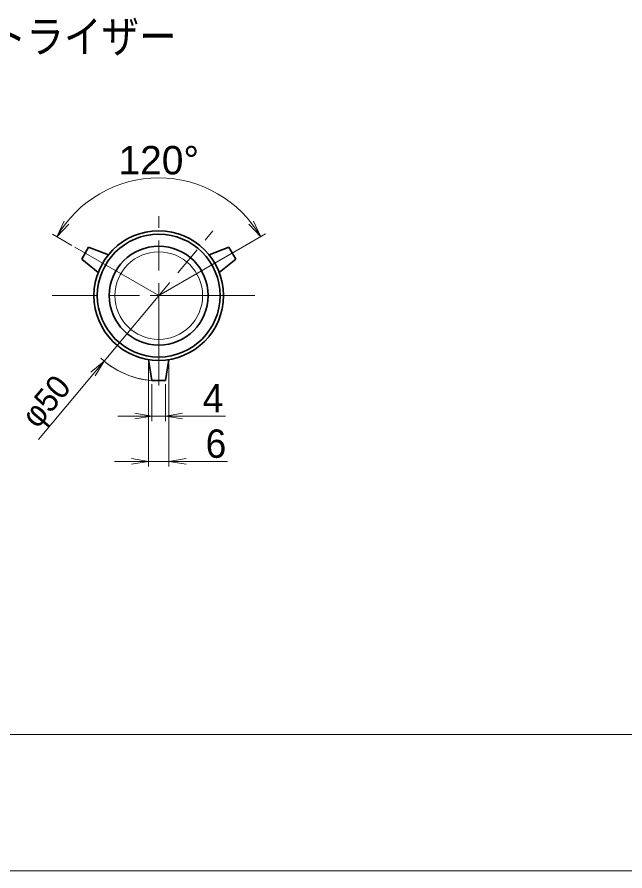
# Model space of a CAD drawing. Units: millimetres at full size, sheet at 1:2.5. Extents: x 2190 to 3870, y 1084 to 2286.
# Drawn here: x 2917.6 to 3095.8, y 1098.5 to 1348.8 of the extents above; entities that cross this region are included whole.
import ezdxf
from ezdxf.enums import TextEntityAlignment as Align

# ---------------------------------------------------------------- set-up
doc = ezdxf.new("R2010")
doc.units = ezdxf.units.MM
doc.header["$LTSCALE"] = 2.5
doc.linetypes.add('CHAIN', pattern=[18.5, 12, -1.5, 3.5, -1.5])
for name, color, linetype, lineweight in [('1外形線', 7, 'Continuous', 35), ('2細い実線', 3, 'Continuous', 20), ('4中心線', 1, 'CHAIN', 15), ('6寸法線', 4, 'Continuous', 13), ('7 枠・タイトル', 7, 'Continuous', 13), ('DEFPOINTS_7', 7, 'Continuous', 13)]:
    doc.layers.add(name, color=color, linetype=linetype, lineweight=lineweight)
doc.layers.add('9文字', color=7, linetype='Continuous')
doc.styles.add('ＭＳ Ｐゴシック', font='')
doc.styles.get('ＭＳ Ｐゴシック').set_extended_font_data('MS PGothic')

# ---------------------------------------------------------------- blocks, each defined once
blk = doc.blocks.new('open_arrow')
at = {"color": 0, "linetype": 'Continuous', "lineweight": -2}
blk.add_lwpolyline([(7.5, 1.25), (0, 0), (7.5, -1.25)], dxfattribs=at)

msp = doc.modelspace()

# ---------------------------------------------------------------- linework, layer by layer
at = {"layer": '1外形線'}
for p, q in [((2938.53, 1281.355), (2936.53, 1277.891)), ((2944.363, 1279.142), (2938.53, 1281.355)), ((2973.859, 1279.142), (2979.693, 1281.355)), ((2979.693, 1281.355), (2981.693, 1277.891)), ((2941.363, 1273.946), (2936.53, 1277.891)), ((2976.859, 1273.946), (2981.693, 1277.891)), ((2956.111, 1248.402), (2957.111, 1242.244)), ((2962.111, 1248.402), (2961.111, 1242.244)), ((2961.111, 1242.244), (2957.111, 1242.244))]:
    msp.add_line(p, q, dxfattribs=at)
for radius in [19, 18, 14.5]:
    msp.add_circle((2959.111, 1267.163), radius, dxfattribs=at)
at = {"layer": '2細い実線'}
msp.add_circle((2959.111, 1267.163), 12.85, dxfattribs=at)
at = {"layer": '4中心線'}
for p, q in [((2959.111, 1240.82), (2959.111, 1290.439)), ((2943.076, 1247.984), (2974.994, 1286.16)), ((2934.53, 1281.355), (2959.111, 1267.163)), ((2983.693, 1281.355), (2959.111, 1267.163)), ((2987.259, 1267.163), (2927.844, 1267.163))]:
    msp.add_line(p, q, dxfattribs=at)
at = {"layer": '6寸法線'}
for p, q in [((2933.664, 1281.855), (2927.926, 1285.168)), ((2990.413, 1285.236), (2983.693, 1281.355)), ((2959.111, 1264.663), (2959.111, 1269.663)), ((2956.611, 1267.163), (2961.611, 1267.163)), ((2959.021, 1267.163), (2959.201, 1267.163)), ((2959.111, 1267.073), (2959.111, 1267.253)), ((2939.229, 1244.682), (2943.076, 1247.984)), ((2943.076, 1247.984), (2939.869, 1244.148)), ((2940.508, 1243.613), (2943.076, 1247.984)), ((2956.111, 1247.402), (2956.111, 1217.064)), ((2962.111, 1247.402), (2962.111, 1217.064)), ((2923.873, 1225.016), (2939.869, 1244.148)), ((2957.111, 1241.244), (2957.111, 1230.363)), ((2961.111, 1241.244), (2961.111, 1230.363)), ((2978.665, 1231.863), (2947.111, 1231.863)), ((2979.271, 1218.564), (2946.111, 1218.564))]:
    msp.add_line(p, q, dxfattribs=at)
for radius, start, end in [(34.509, 30, 150), (25, 227.23738, 263.97904), (25, 230.10217, 274.58857)]:
    msp.add_arc((2959.111, 1267.163), radius, start, end, dxfattribs=at)
at = {"layer": '7 枠・タイトル'}
msp.add_line((2230.031, 1138.478), (3830.031, 1138.478), dxfattribs=at)
at = {"layer": 'DEFPOINTS_7'}
msp.add_line((2190.031, 1098.478), (3870.031, 1098.478), dxfattribs=at)

# ---------------------------------------------------------------- block references
at = {"layer": '6寸法線', "xscale": 0.667, "yscale": 0.667}
for p, rotation in [((2929.225, 1284.418), 55.8), ((2988.997, 1284.418), 124.2), ((2957.111, 1231.863), 180), ((2956.111, 1218.564), 180)]:
    msp.add_blockref('open_arrow', p, dxfattribs=dict(at, rotation=rotation))
for p in [(2961.111, 1231.863), (2962.111, 1218.564)]:
    msp.add_blockref('open_arrow', p, dxfattribs=at)

# ---------------------------------------------------------------- texts
at = {"layer": '6寸法線', "style": 'ＭＳ Ｐゴシック', "width": 1.05}
msp.add_text('120°', height=8.314, dxfattribs=at).set_placement((2959.111, 1306.873), align=Align.MIDDLE_CENTER)
at = {"layer": '6寸法線', "style": 'ＭＳ Ｐゴシック'}
msp.add_text('φ50', height=6.928, rotation=50.102, dxfattribs=at).set_placement((2926.007, 1236.226), align=Align.MIDDLE_CENTER)
for s, p in [('4', (2975.016, 1237.063)), ('6', (2975.885, 1223.764))]:
    msp.add_text(s, height=8.314, dxfattribs=at).set_placement(p, align=Align.MIDDLE_CENTER)
at = {"layer": '9文字', "style": 'ＭＳ Ｐゴシック', "width": 0.85}
msp.add_text('5.スクリューセントライザー', height=9.501, dxfattribs=at).set_placement((2964.375, 1343.124), align=Align.MIDDLE_RIGHT)

doc.saveas('drawing.dxf')
